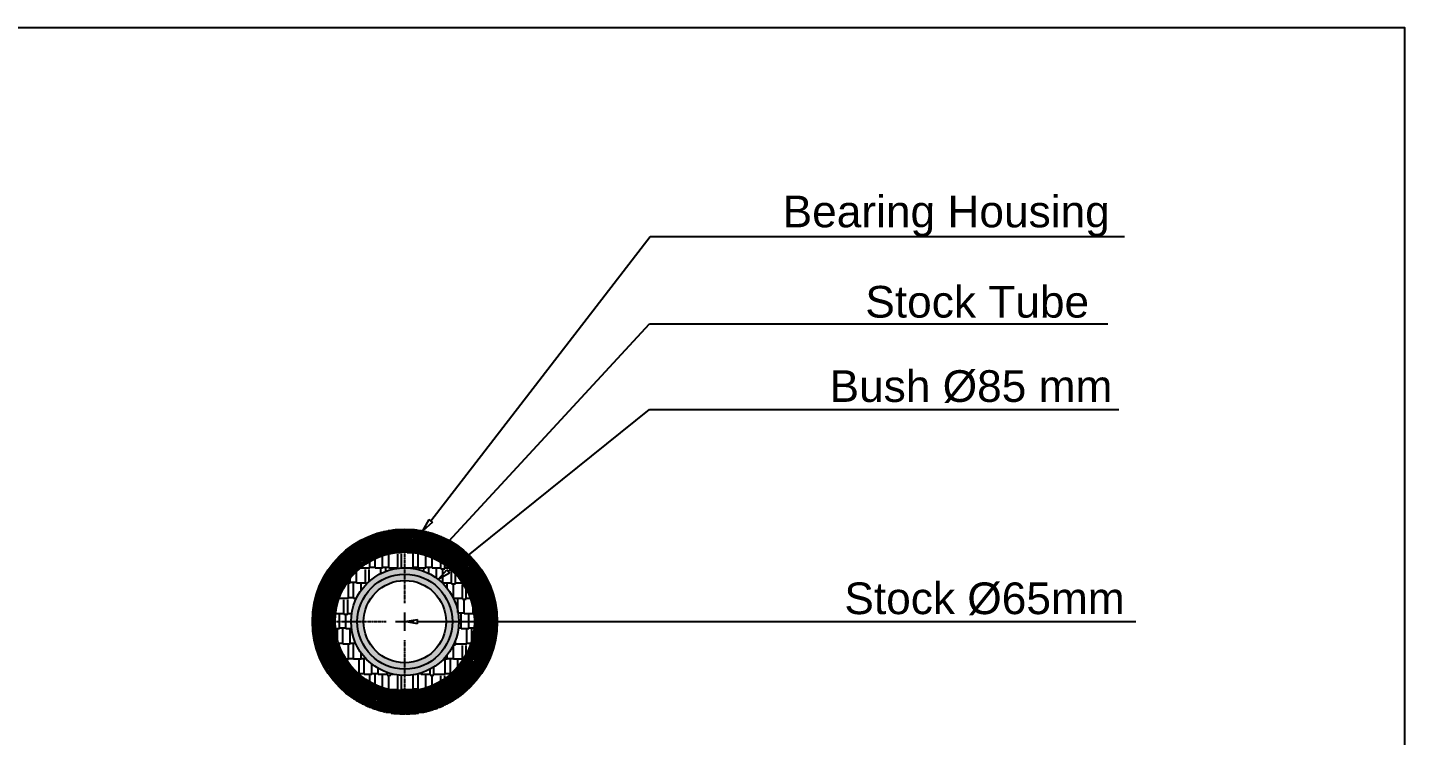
# Model space of a CAD drawing. Header units: millimetres. Extents: x 3739 to 12124, y 1417 to 5764.
# Drawn here: x 8760 to 9846, y 2094 to 2652 of the extents above; entities that cross this region are included whole.
import ezdxf
from ezdxf import colors
from ezdxf.entities.mleader import LeaderData, LeaderLine
from ezdxf.math import Vec2, Vec3

# ---------------------------------------------------------------- set-up
doc = ezdxf.new("R2010")
doc.units = ezdxf.units.MM
doc.header["$MEASUREMENT"] = 0
doc.linetypes.add('CENTER2', pattern=[1.125, 0.75, -0.125, 0.125, -0.125])
doc.styles.get("Standard").update_dxf_attribs({"font": 'arial.ttf'})

# ---------------------------------------------------------------- blocks, each defined once
blk = doc.blocks.new('_ClosedBlank')
at = {"color": 0, "linetype": 'ByBlock', "lineweight": -2}
for p, q in [((-1, 0.17), (0, 0)), ((-1, 0.17), (-1, -0.17)), ((0, 0), (-1, -0.17))]:
    blk.add_line(p, q, dxfattribs=at)
blk = doc.blocks.new('*U27')
at = {"color": 0, "linetype": 'CENTER2', "transparency": 16777216}
for p, q in [((0, 14.6), (0, 73.12)), ((-73.12, 0), (-14.6, 0)), ((14.6, 0), (73.12, 0)), ((0, -73.12), (0, -14.6))]:
    blk.add_line(p, q, dxfattribs=at)
at = {"color": 0, "linetype": 'Continuous', "transparency": 16777216}
for p, q in [((-7.3, 0), (7.3, 0)), ((0, -7.3), (0, 7.3))]:
    blk.add_line(p, q, dxfattribs=at)

msp = doc.modelspace()

# ---------------------------------------------------------------- hatches: boundary and pattern name
h = msp.add_hatch()
h.set_pattern_fill('AR-RROOF', color=256)
h.set_pattern_definition([(0, (4494.798, -917.9928), (2.2, 1), [15, -2, 5, -1]), (0, (4496.128, -917.4928), (-1, 1.33), [3, -0.33, 6, -0.75]), (0, (4495.29796, -917.14277), (5.2, 0.67), [8, -1.4, 4, -1])])
h.paths.add_polyline_path([(9094.85043, 2183.48211, 1), (9019.85043, 2183.48211, 1)], flags=0)
h.paths.add_polyline_path([(9024.85043, 2183.48211, -1), (9089.85043, 2183.48211, -1)], flags=0)
h.paths.add_polyline_path([(9130.35043, 2183.48211, 1), (8984.35043, 2183.48211, 1)])
h.paths.add_polyline_path([(9002.26043, 2183.48211, -1), (9112.26043, 2183.48211, -1)], flags=16)
h.paths.add_polyline_path([(9014.94043, 2183.48211, -1), (9099.94043, 2183.48211, -1)], flags=0)
h.paths.add_polyline_path([(9019.85043, 2183.48211, -1), (9094.85043, 2183.48211, -1)], flags=0)
h = msp.add_hatch()
h.set_pattern_fill('AR-RSHKE', color=256)
h.set_pattern_definition([(0, (4494.798, -917.993), (25.5, 12), [6, -5, 7, -3, 9, -4]), (0, (4500.798, -917.493), (25.5, 12), [5, -19, 4, -6]), (0, (4512.798, -918.743), (25.5, 12), [3, -31]), (90, (4494.798, -917.993), (-8.5, 12), [11.5, -36.5]), (90, (4500.798, -917.993), (-8.5, 12), [11.25, -36.75]), (90, (4505.798, -917.993), (-8.5, 12), [10.5, -37.5]), (90, (4512.798, -918.743), (-8.5, 12), [11.5, -36.5]), (90, (4515.798, -918.743), (-8.5, 12), [11.5, -36.5]), (90, (4524.798, -917.993), (-8.5, 12), [11, -37])])
h.paths.add_polyline_path([(9112.26043, 2183.48211, 1), (9002.26043, 2183.48211, 1)])
h.paths.add_polyline_path([(9014.94043, 2183.48211, -1), (9099.94043, 2183.48211, -1)], flags=16)
h.paths.add_polyline_path([(9019.85043, 2183.48211, -1), (9094.85043, 2183.48211, -1)], flags=0)
h.paths.add_polyline_path([(9024.85043, 2183.48211, -1), (9089.85043, 2183.48211, -1)], flags=0)
h = msp.add_hatch()
h.set_pattern_fill('BRASS', color=256)
h.set_pattern_definition([(0, (4494.79796, -917.99277), (0, 0.25), []), (0, (4494.79796, -917.86777), (0, 0.25), [0.125, -0.0625])])
h.paths.add_polyline_path([(9099.94043, 2183.48211, 1), (9014.94043, 2183.48211, 1)])
h.paths.add_polyline_path([(9019.85043, 2183.48211, -1), (9094.85043, 2183.48211, -1)], flags=16)
h.paths.add_polyline_path([(9024.85043, 2183.48211, -1), (9089.85043, 2183.48211, -1)], flags=0)
h = msp.add_hatch()
h.set_pattern_fill('GRASS', color=256)
h.set_pattern_definition([(90, (4494.79796, -917.9928), (-0.70710678, 0.70710678), [0.1875, -1.22671356]), (45, (4494.798, -917.9928), (-0.70710678, 0.70710678), [0.1875, -0.8125]), (135, (4494.798, -917.9928), (-0.70710678, -0.70710678), [0.1875, -0.8125])])
h.paths.add_polyline_path([(9094.85043, 2183.48211, 1), (9019.85043, 2183.48211, 1)])
h.paths.add_polyline_path([(9024.85043, 2183.48211, -1), (9089.85043, 2183.48211, -1)], flags=16)

# ---------------------------------------------------------------- linework, layer by layer
msp.add_lwpolyline([(8405.7521, 2652.46451), (9846.35655, 2652.46451), (9846.35655, 1473.87847), (8405.7521, 1473.87847)], close=True)
for centre, radius in [((9057.35043, 2183.48211), 73), ((9057.26043, 2183.48211), 55), ((9057.44043, 2183.48211), 42.5), ((9057.35043, 2183.48211), 37.5), ((9057.35043, 2183.48211), 32.5)]:
    msp.add_circle(centre, radius)

# ---------------------------------------------------------------- block references
at = {"linetype": 'CENTER2'}
msp.add_blockref('*U27', (9057.35043, 2183.48211), dxfattribs=at)

# ---------------------------------------------------------------- leaders
ml = msp.add_multileader_mtext('Standard')
ml.set_content('Bearing Housing', color=256)
ml.set_leader_properties()
ml.set_arrow_properties(name='CLOSEDBLANK')
ml.build(insert=Vec2(0, 0))
ml.multileader.update_dxf_attribs({"text_left_attachment_type": 6, "dogleg_length": 0.36, "arrow_head_size": 10})
ctx = ml.context
ctx.base_point, ctx.char_height, ctx.arrow_head_size, ctx.landing_gap_size, ctx.plane_origin = Vec3(9345.42235, 2487.42314), 25, 10, 15, Vec3(9101.11894, 2402.10858)
ctx.left_attachment, ctx.text_align_type = 6, 2
notes = []
notes.append((ctx, [(0, (1, 1, 0), (9251.11894, 2487.42314), (1, 0), 94.30342, [(0, [(9071.68051, 2255.06178)], 0, [])])]))
ctx.mtext.insert, ctx.mtext.width, ctx.mtext.alignment, ctx.mtext.line_spacing_factor, ctx.mtext.line_spacing_style, ctx.mtext.flow_direction = Vec3(9613.74773, 2519.77307), 426.5452909, 3, 0.9, 2, 5
ml = msp.add_multileader_mtext('Standard')
ml.set_content('Stock Tube ', color=256)
ml.set_leader_properties()
ml.set_arrow_properties(name='CLOSEDBLANK')
ml.build(insert=Vec2(0, 0))
ml.multileader.update_dxf_attribs({"text_left_attachment_type": 6, "dogleg_length": 0.36, "arrow_head_size": 10})
ctx = ml.context
ctx.base_point, ctx.char_height, ctx.arrow_head_size, ctx.landing_gap_size, ctx.plane_origin = Vec3(9408.82063, 2418.50416), 25, 10, 15, Vec3(9148.0674, 2363.23881)
ctx.left_attachment, ctx.text_align_type = 6, 2
notes.append((ctx, [(0, (1, 1, 0), (9250.5674, 2418.50416), (1, 0), 158.25323, [(0, [(9082.0595, 2236.14921)], 0, [])])]))
ctx.mtext.insert, ctx.mtext.alignment, ctx.mtext.line_spacing_factor, ctx.mtext.flow_direction = Vec3(9597.45637, 2448.50416), 3, 0.8, 5
ml = msp.add_multileader_mtext('Standard')
ml.set_content('Bush %%C85 mm', color=256)
ml.set_leader_properties()
ml.set_arrow_properties(name='CLOSEDBLANK')
ml.build(insert=Vec2(0, 0))
ml.multileader.update_dxf_attribs({"text_left_attachment_type": 5, "dogleg_length": 0.36, "arrow_head_size": 10})
ctx = ml.context
ctx.base_point, ctx.char_height, ctx.arrow_head_size, ctx.landing_gap_size, ctx.plane_origin = Vec3(9382.37507, 2351.021), 25, 10, 15, Vec3(9165.5193, 2318.46639)
ctx.left_attachment, ctx.text_align_type = 5, 2
notes.append((ctx, [(0, (1, 1, 0), (9250.5674, 2351.021), (1, 0), 131.80767, [(0, [(9083.7729, 2216.84153)], 0, [])])]))
ctx.mtext.insert, ctx.mtext.alignment, ctx.mtext.flow_direction = Vec3(9615.77548, 2381.94187), 3, 5
ml = msp.add_multileader_mtext('Standard')
ml.set_content('Stock %%C65mm', color=256)
ml.set_leader_properties()
ml.set_arrow_properties(name='CLOSEDBLANK')
ml.build(insert=Vec2(0, 0))
ml.multileader.update_dxf_attribs({"text_left_attachment_type": 5, "dogleg_length": 0.36, "arrow_head_size": 10})
ctx = ml.context
ctx.base_point, ctx.char_height, ctx.arrow_head_size, ctx.landing_gap_size, ctx.plane_origin = Vec3(9393.08478, 2183.48211), 25, 10, 15, Vec3(9101.11894, 2277.10858)
ctx.left_attachment, ctx.text_align_type = 5, 2
notes.append((ctx, [(0, (1, 1, 0), (9249.1343, 2183.48211), (1, 0), 143.95049, [(0, [(9057.44043, 2183.48211)], 0, [])])]))
ctx.mtext.insert, ctx.mtext.alignment, ctx.mtext.flow_direction = Vec3(9625.51316, 2214.40299), 3, 5
for ctx, leaders in notes:
    for number, flags, end, landing, length, lines in leaders:
        leader = LeaderData()
        leader.index, (leader.has_last_leader_line, leader.has_dogleg_vector, leader.attachment_direction) = number, flags
        leader.last_leader_point, leader.dogleg_vector, leader.dogleg_length = Vec3(end), Vec3(landing), length
        for number, points, colour, breaks in lines:
            line = LeaderLine()
            line.index, line.vertices, line.color, line.breaks = number, Vec3.list(points), colors.encode_raw_color(colour), breaks
            leader.lines.append(line)
        ctx.leaders.append(leader)

doc.saveas('drawing.dxf')
